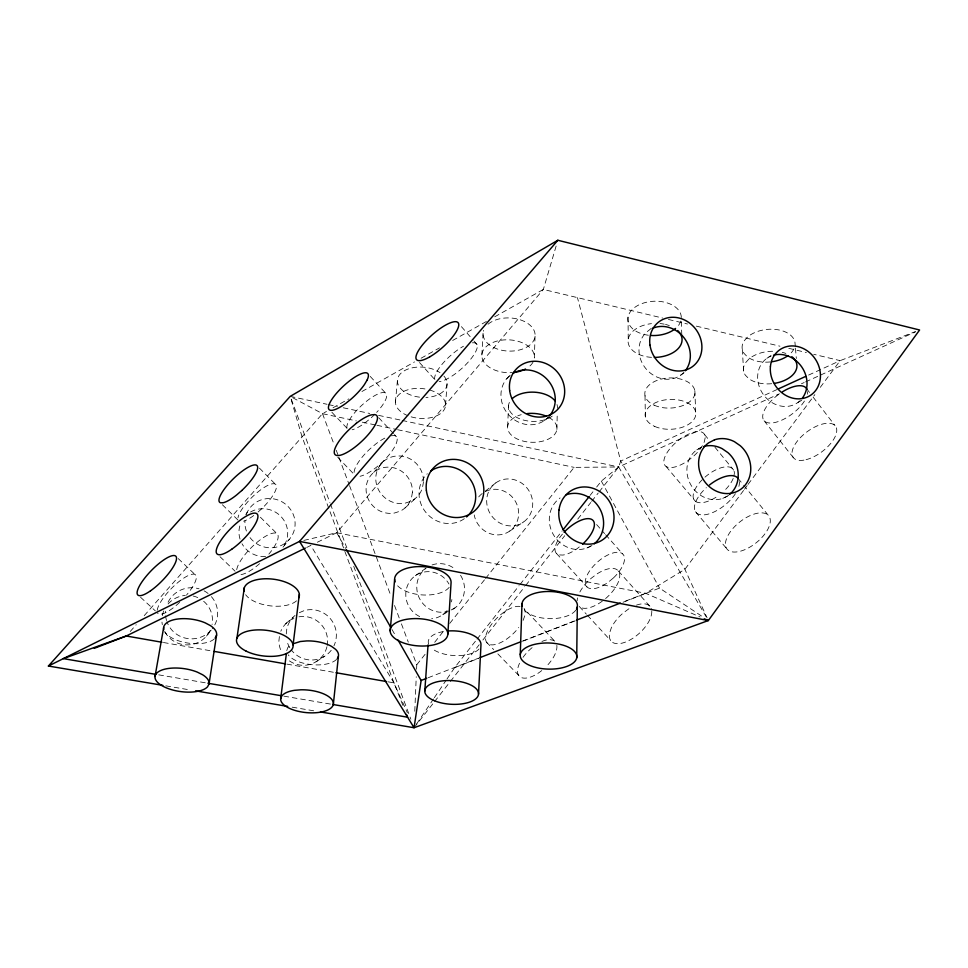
<?xml version="1.0" encoding="UTF-8"?>
<svg xmlns="http://www.w3.org/2000/svg" width="968" height="968" viewBox="0 0 968 968"><rect width="100%" height="100%" fill="white"/><g stroke="black" fill="none" stroke-linecap="round" stroke-linejoin="round"><path stroke-width="0.73" stroke-dasharray="4.84 3.63" d="M556.903 429.441L557.217 414.389M535.05 336.259L534.348 358.015A26.293 16.432 2.4 0 0 507.922 339.816A26.293 16.432 2.4 0 0 481.919 356.926A26.293 16.432 2.4 0 0 512.181 372.595M414.776 711.238L416.252 676.741M416.579 669.239L416.772 664.738L410.42 647.81M507.631 426.61L508.539 405.556M481.858 354.978L483.068 333.246M445.558 405.096L447.047 383.885M395.416 402.204L397.376 381.017M286.262 633.919L286.843 628.583A25.277 25.011 52.1 0 1 295.046 615.418M279.389 636.533L278.881 641.215A24.49 24.297 51.8 0 0 281.797 652.323M733.877 476.026L734.373 473.34A24.841 11.471 -38.9 0 0 712.182 471.864A24.841 11.471 -38.9 0 0 693.378 498.314A24.841 11.471 -38.9 0 0 718.631 495.471M556.14 246.053L543.338 289.444L336.695 532.739L317.25 542.286M286.758 650.593L287.762 647.616L290.485 644.99M599.144 491.865L618.673 466.963L620.718 461.046L577.436 297.624M523.131 620.379L524.801 615.708A25.241 11.253 -43.9 0 0 524.087 608.715L554.688 641.167M245.787 514.601L247.288 512.145M416.591 723.979L433.495 698.944M434.342 697.698L446.175 680.177M447.022 678.919L454.621 667.654L476.111 640.332M743.557 490.461L684.884 569.317L645.608 593.287L623.15 602.011M744.465 489.239L747.175 485.609M748.07 484.387L814.862 394.605M820.283 387.333L840.139 360.641L915.413 331.601M414.062 727.73L433.591 702.841M434.523 701.655L449.406 682.694M450.338 681.508L479.172 644.761M482.887 640.017L524.741 586.681M525.672 585.495L564.731 535.715M577.751 519.126L590.77 502.525M591.702 501.339L598.212 493.051M206.511 636.073L211.496 629.757A26.088 25.555 -1.8 0 1 166.956 621.819M477.055 639.134L519.102 585.664M520.034 584.478L562.093 531.009M590.129 495.362L592.936 491.792M596.663 487.037L601.346 481.096L618.673 466.963L779.446 393.782M416.772 664.738L426.198 652.916M434.68 642.28L444.094 630.47M449.757 623.38L484.617 579.65M485.561 578.465L574.133 467.375L618.673 466.963L706.059 616.652M282.995 547.174L289.347 539.345M130.244 631.475L136.234 624.687M144.232 615.636L322.513 413.687L326.458 411.473M373.648 472.469L383.546 461.409M506.784 378.645L511.068 374.374M405.048 507.922L415.913 497.963M285.681 623.815L293.123 617.197M258.105 511.963L260.876 509.555A26.003 7.502 -44.5 0 0 276.376 485.706A26.003 7.502 -44.5 0 0 257.04 492.712A26.003 7.502 -44.5 0 0 237.971 517.856M651.065 328.515L648.899 330.342A27.491 24.551 52.3 0 0 645.777 368.554A27.491 24.551 52.3 0 0 683.602 372.716M544.609 420.414L548.082 417.523M579.275 546.944L577.594 548.324A24.623 10.721 -41.8 0 1 562.832 555.063L559.153 554.906A24.623 10.721 -41.8 0 1 562.444 534.106M485.295 491.139L495.967 482.766M680.649 375.209L684.086 372.716M415.32 575.718L426.573 567.793M766.837 358.341L771.484 355.268M509.761 531.045L523.627 521.946A23.982 22.506 54.2 0 0 518.618 481.35A23.982 22.506 54.2 0 0 486.856 503.965A23.982 22.506 54.2 0 0 523.627 521.946M316.04 661.773L324.449 656.377M728.565 495.314A27.745 24.914 59.4 0 1 692.386 487.303A27.745 24.914 59.4 0 1 696.803 449.842L701.534 447.047M798.043 402.385L801.685 400.292M333.028 407.77L348.807 398.901M361.947 391.508L414.522 361.923M421.104 358.221L439.496 347.875M452.649 340.47L486.819 321.243M494.709 316.814L543.338 289.444L662.56 318.036M442.763 614.668L450.035 610.639M451.245 609.961L454.887 607.952M586.971 547.997L590.783 545.988M696.803 449.842L700.179 448.099M722.806 498.363L728.977 495.301M306.687 547.464L310.764 545.468L393.952 682.864L407.359 712.775M777.062 389.511L620.718 461.046L684.884 569.317L707.1 617.862M808.595 375.076L840.139 360.641L813.725 354.3M801.431 383.776L804.178 382.529M805.558 381.9L819.291 375.644M820.67 375.015L915.474 331.867M299.354 612.671L304.242 610.578A25.277 25.011 52.1 0 1 333.948 645.825M293.873 618.504L290.654 619.883A24.49 24.297 51.8 0 0 280.793 631.221M428.134 677.745L478.64 658.131M522.127 641.24L575.452 620.536M454.621 667.654L478.482 658.397M523.385 640.961L575.307 620.79M623.029 602.265L659.51 588.096L703.325 617.221M303.843 540.41L336.695 532.739L645.608 593.287L700.154 616.991M390.782 435.794L394.218 435.564A28.338 9.039 -43.2 0 1 388.616 455.408A28.338 9.039 -43.2 0 1 360.048 476.268M165.831 685.852L188.119 689.615M292.179 707.172L315.955 711.178M520.034 606.573L518.388 606.295A25.241 11.253 -43.9 0 0 490.957 625.134A25.241 11.253 -43.9 0 0 491.296 644.845A25.241 11.253 -43.9 0 0 518.739 627.47M158.716 674.853L206.402 682.972M283.89 696.161L331.588 704.268M163.435 642.51L211.024 650.847M286.879 664.121L334.468 672.445M388.011 681.811L393.952 682.864L403.233 706.216M292.796 397.763L322.513 413.687L356.357 420.911M362.25 422.169L375.487 424.988M376.963 425.303L396.081 429.393M397.558 429.707L574.133 467.375M290.219 396.372L327.039 404.285M328.515 404.6L337.348 406.499M343.241 407.77L369.752 413.469M378.585 415.369L400.679 420.112M402.156 420.427L618.673 466.963M668.428 319.452L687.51 324.026M696.307 326.131L779.966 346.205M788.775 348.311L806.38 352.534M140.554 597.256L155.364 610.905M178.221 558.596L195.899 575.355M219.978 556.673L235.091 571.229M222.374 504.739L238.213 520.3M260.392 517.227L277.356 534.046M259.412 468.101L276.062 484.895M486.481 642.159L493.716 649.613M497.854 653.884L518.533 675.204M337.759 457.332L353.695 473.957M331.891 412.283L348.383 429.719M378.754 417.74L393.468 433.555M394.448 434.608L396.408 436.713M370.236 376.419L386.474 394.073M579.288 606.464L586.354 614.148M587.37 615.237L610.602 640.465M556.552 553.514L586.983 586.923M419.483 362.528L435.322 380.17M618.419 571.047L650.29 606.706M596.615 524.559L604.601 533.574M605.605 534.699L622.593 553.865M461.421 326.652L473.122 340.07M474.102 341.196L477.03 344.548M695.544 511.806L726.714 548.674M666.081 466.455L695.544 501.436M704.607 434.608L709.302 440.331M714.928 447.204L733.683 470.121M738.064 478.398L742.722 484.073M743.654 485.21L768.81 515.908A26.68 13.249 -38.6 0 1 744.38 549.848A26.68 13.249 -38.6 0 1 730.441 531.614A26.68 13.249 -38.6 0 1 768.81 515.908M764.103 420.765L793.566 457.9M806.792 388.906L809.514 392.451M813.144 397.17L834.948 425.496M336.695 532.739L345.661 548.433M391.992 629.49L394.98 634.718M601.346 481.096L659.51 588.096M322.513 413.687L334.166 444.723M336.283 450.362L338.401 456.001M338.933 457.416L348.988 484.206M349.521 485.621L390.83 595.622M394.533 605.496L399.3 618.189M401.417 623.84L408.302 642.171M291.271 399.203L329.906 502.574M330.439 503.989L346.846 547.888M353.719 566.304L410.88 719.236M393.952 682.864L302.064 436.846L291.065 399.264M795.333 346.798L794.958 342.406A26.584 16.347 -5.8 0 0 775.9 329.471A26.584 16.347 -5.8 0 0 747.635 336.961L744.138 340.893A26.584 16.347 -5.8 0 0 744.053 353.417L747.441 356.889A26.584 16.347 -5.8 0 0 770.129 361.959M795.454 348.25L796.325 358.499M742.299 349.412L743.63 371.24M694.855 390.697L695.677 412.09M681.339 321.558L681.787 334.807M645.015 395.706L645.378 416.99M628.026 317.081L628.244 339.09M157.203 610.288A26.947 7.817 -45.8 0 1 187.235 576.057A26.947 7.817 -45.8 0 1 186.485 595.114M179.637 602.338A26.947 7.817 -45.8 0 1 157.469 612.853M253.749 515.52A26.003 7.502 -44.5 0 1 243.621 521.195M236.724 569.68A28.084 8.688 -45 0 1 268.148 534.868A28.084 8.688 -45 0 1 268.862 554.12M259.593 563.666A28.084 8.688 -45 0 1 239.265 574.508M354.094 472.384A28.338 9.039 -43.2 0 1 370.248 448.668L375.729 444.034A28.338 9.039 -43.2 0 1 386.353 437.367M472.408 342.829A27.6 8.543 -41.8 0 1 469.371 360.774A27.6 8.543 -41.8 0 1 439.145 381.646M434.838 379.601A27.6 8.543 -41.8 0 1 463.478 346.241M347.028 428.207A26.257 7.768 -42.9 0 1 369.098 399.288A26.257 7.768 -42.9 0 1 385.433 400.195L382.941 404.539A26.257 7.768 -42.9 0 1 376.673 412.356M374.785 414.34A26.257 7.768 -42.9 0 1 369.703 419.096L364.416 423.306A26.257 7.768 -42.9 0 1 352.134 429.768M464.325 518.715A29.197 27.673 49.5 0 1 425.956 512.52A29.197 27.673 49.5 0 1 427.299 473.751M591.956 545.504A28.641 26.584 58.6 0 1 554.47 536.393A28.641 26.584 58.6 0 1 560.073 497.951M549.63 415.792A28.399 26.16 48.5 0 1 508.757 414.933A28.399 26.16 48.5 0 1 511.866 374.084M533.005 362.177A26.293 16.432 2.4 0 1 527.923 367.574M429.683 389.995A25.132 14.968 4.9 0 1 443.356 410.856A25.132 14.968 4.9 0 1 409.161 416.192M408.024 415.768A25.132 14.968 4.9 0 1 397.352 396.396A25.132 14.968 4.9 0 1 427.166 389.354M548.711 417.341A24.696 14.472 1.7 0 1 548.505 439.048A24.696 14.472 1.7 0 1 511.794 435.503A24.696 14.472 1.7 0 1 521.22 414.679M651.512 357.349A27.019 17 -2.4 0 1 628.063 341.099A27.019 17 -2.4 0 1 651.464 323.639M660.019 323.554A27.019 17 -2.4 0 1 664.181 324.159M665.512 324.449A27.019 17 -2.4 0 1 669.336 325.599M771.714 383.703A26.85 16.202 -5.5 0 1 748.808 378.657L745.384 375.221A26.85 16.202 -5.5 0 1 745.493 362.806L749.026 358.91A26.85 16.202 -5.5 0 1 774.146 351.275M782.229 352.34A26.85 16.202 -5.5 0 1 785.883 353.465M799.955 400.8A26.995 23.631 56.7 0 1 762.397 393.141A26.995 23.631 56.7 0 1 771.181 355.97M556.842 645.354A24.914 11.797 -44 0 1 556.636 649.395L555.087 654.102A24.914 11.797 -44 0 1 545.698 667.085M541.765 670.582A24.914 11.797 -44 0 1 521.812 677.733A24.914 11.797 -44 0 1 519.526 663.274M523.023 657.332A24.914 11.797 -44 0 1 532.594 647.241M541.923 641.481A24.914 11.797 -44 0 1 549.836 639.606L553.309 640.296A24.914 11.797 -44 0 1 555.039 641.469M733.212 478.458A24.841 11.471 -38.9 0 1 723.725 491.308M807.554 391.629A26.656 11.882 -37.1 0 1 807.348 394.218M804.432 401.067A26.656 11.882 -37.1 0 1 767.321 422.653A26.656 11.882 -37.1 0 1 779.058 394.097M739.322 481.592A27.056 12.657 -39 0 1 737.822 489.336M735.438 493.68A27.056 12.657 -39 0 1 700.142 514.673A27.056 12.657 -39 0 1 706.337 487.666M485.391 491.538A23.28 21.925 54.3 0 1 516.9 504.437A23.28 21.925 54.3 0 1 502.658 534.288A23.28 21.925 54.3 0 1 474.223 514.94M478.724 496.899A23.28 21.925 54.3 0 1 482.923 493.002M246.283 514.504A25.253 24.49 26.3 0 1 282.971 502.38A25.253 24.49 26.3 0 1 288.367 540.41A25.253 24.49 26.3 0 1 249.454 536.829M246.404 531.033A25.253 24.49 26.3 0 1 244.964 520.796M250.518 512.024A24.478 23.789 24.8 0 1 281.289 516.851A24.478 23.789 24.8 0 1 282.862 547.331M265.583 556.479A24.478 23.789 24.8 0 1 242.024 543.762M240.028 539.103A24.478 23.789 24.8 0 1 240.778 523.095M211.399 596.663A26.088 25.555 -1.8 0 1 212.343 628.716M166.532 620.548A26.088 25.555 -1.8 0 1 165.552 611.231M168.069 602.205A26.088 25.555 -1.8 0 1 199.045 588.798M204.054 590.831A26.088 25.555 -1.8 0 1 208.519 593.844M210.068 630.64A25.289 24.769 -4.2 0 1 164.366 630.833M162.322 624.663A25.289 24.769 -4.2 0 1 161.983 622.085M162.358 615.6A25.289 24.769 -4.2 0 1 163.894 610.614M168.069 604.008A25.289 24.769 -4.2 0 1 185.336 595.441M193.189 596.046A25.289 24.769 -4.2 0 1 198.15 597.776M203.655 601.273A25.289 24.769 -4.2 0 1 212.077 624.493M336.537 659.402A25.991 11.773 5.9 0 1 311.817 664.665A25.991 11.773 5.9 0 1 288.149 654.755M214.255 638.977A26.741 12.076 8.1 0 1 188.349 643.127A26.741 12.076 8.1 0 1 164.754 631.862M296.523 600.838A27.89 13.419 7 0 1 270.205 605.847A27.89 13.419 7 0 1 245.654 594.727M479.051 648.984A26.402 12.318 3.4 0 1 456.315 655.614A26.402 12.318 3.4 0 1 431.655 648.233M428.618 644.083A26.402 12.318 3.4 0 1 445.607 631.221M575.742 610.264A27.757 13.576 1.5 0 1 551.228 618.661A27.757 13.576 1.5 0 1 524.837 610.626M449.188 587.334A28.29 14.121 4.1 0 1 421.479 594.872A28.29 14.121 4.1 0 1 395.646 583.135M488.029 324.232A26.039 16.577 2.4 0 1 531.178 326.301A26.039 16.577 2.4 0 1 513.524 350.973A26.039 16.577 2.4 0 1 483.637 330.391M552.208 416.143A24.466 14.617 1.6 0 1 521.462 419.459A24.466 14.617 1.6 0 1 509.7 401.817M557.011 404.539A24.466 14.617 1.6 0 1 557.35 408.363M443.937 376.08A24.902 15.113 5 0 1 425.932 397.424M419.543 397.158A24.902 15.113 5 0 1 399.893 374.374A24.902 15.113 5 0 1 440.029 372.668M648.366 335.231A26.753 17.146 -2.6 0 1 629.527 313.051A26.753 17.146 -2.6 0 1 666.928 302.827A26.753 17.146 -2.6 0 1 676.608 327.511M793.966 348.843A26.584 16.347 -5.8 0 1 789.126 354.772M447.119 610.53A23.837 22.966 59.3 0 1 431.583 618.782M419.676 616.568A23.837 22.966 59.3 0 1 411.618 579.009A23.837 22.966 59.3 0 1 448.971 584.006M451.887 599.507A23.837 22.966 59.3 0 1 451.403 601.902M326.942 646.745A24.49 24.297 51.8 0 1 288.391 660.14M298.955 616.822A24.49 24.297 51.8 0 1 327.208 645.499M636.436 605.133A26.088 12.947 -42 0 1 651.645 609.973M651.779 611.292A26.088 12.947 -42 0 1 629.031 640.489A26.088 12.947 -42 0 1 609.646 632.842L611.28 628.002A26.088 12.947 -42 0 1 622.981 613.168L628.293 609.211A26.088 12.947 -42 0 1 631.584 607.275M449.442 610.844A24.575 23.607 59 0 1 420.039 599.482A24.575 23.607 59 0 1 425.593 568.531M432.043 564.961A24.575 23.607 59 0 1 455.553 569.511M460.55 575.282A24.575 23.607 59 0 1 451.705 609.876M331.225 650.278A25.277 25.011 52.1 0 1 291.295 649.927M289.807 647.737A25.277 25.011 52.1 0 1 287.133 641.663M605.581 598.587A26.439 12.366 -42.1 0 0 619.29 572.669A26.439 12.366 -42.1 0 0 596.639 574.169L591.291 578.211A26.439 12.366 -42.1 0 0 579.312 593.106M602.302 601.176A26.439 12.366 -42.1 0 1 580.74 607.493M577.158 600.789A26.439 12.366 -42.1 0 1 577.557 597.909M423.488 481.81L422.447 487.86A24.418 23.244 43.9 0 1 410.831 501.315L404.987 503.215A24.418 23.244 43.9 0 1 376.007 481.895A24.418 23.244 43.9 0 1 398.429 455.94A24.418 23.244 43.9 0 1 423.488 481.81M412.441 492.216L411.424 498.096A23.692 22.627 43.5 0 1 400.111 511.189L394.436 513.028A23.692 22.627 43.5 0 1 366.291 492.373A23.692 22.627 43.5 0 1 388.12 467.133A23.692 22.627 43.5 0 1 412.441 492.216M705.188 437.742L704.341 441.698A25.168 10.95 -39.2 0 1 694.177 455.662L689.034 459.897A25.168 10.95 -39.2 0 1 664.024 463.454A25.168 10.95 -39.2 0 1 683.323 436.979A25.168 10.95 -39.2 0 1 705.188 437.742M613.155 578.186L608.194 582.264A24.321 11.241 -41.7 0 1 593.408 588.689L589.669 588.411A24.321 11.241 -41.7 0 1 593.832 565.639A24.321 11.241 -41.7 0 1 621.964 553.394A24.321 11.241 -41.7 0 1 613.155 578.186M654.61 426.38A25.349 14.919 -2.2 0 0 695.532 415.998A25.349 14.919 -2.2 0 0 661.338 400.655A25.349 14.919 -2.2 0 0 654.61 426.38M806.078 459.679A26.305 12.439 -36.6 0 0 836.534 428.364A26.305 12.439 -36.6 0 0 800.536 437.463A26.305 12.439 -36.6 0 0 806.078 459.679M654.174 405.181A25.12 15.077 -2.4 0 0 694.709 394.641A25.12 15.077 -2.4 0 0 660.805 379.19A25.12 15.077 -2.4 0 0 654.174 405.181"/><path stroke-width="1.45" d="M576.722 657.853A28.326 13.068 1.6 0 0 536.599 643.938A28.326 13.068 1.6 0 0 532.231 666.383A28.326 13.068 1.6 0 0 576.722 657.853L577.315 606.851M520.252 654.67L521.982 603.705M478.519 694.141A26.91 11.834 3.3 0 0 439.061 681.399A26.91 11.834 3.3 0 0 437.403 701.836A26.91 11.834 3.3 0 0 478.519 694.141L480.963 644.894A26.402 12.318 3.4 0 0 448.281 630.967M447.833 634.161L451.076 582.639A28.29 14.121 4.1 0 0 420.536 566.582A28.29 14.121 4.1 0 0 395.101 581.913M424.783 691.128L428.05 644.906M390.189 630.894L394.617 579.433M333.379 703.954L338.498 655.566A25.991 11.773 5.9 0 0 335.606 649.346L331.709 646.479A25.991 11.773 5.9 0 0 306.687 640.925L300.286 641.518L292.626 643.95M293.074 644.918L299.342 594.279M280.647 699.017L281.652 696.161A26.487 11.301 5.7 0 1 294.357 690.341L300.879 689.797A26.487 11.301 5.7 0 1 333.101 701.727A26.487 11.301 5.7 0 1 308.84 712.787A26.487 11.301 5.7 0 1 280.647 699.017L286.383 653.521M236.906 638.36L244.335 587.649M397.969 639.945L421.128 680.468L414.062 727.73L320.42 711.94M209.028 683.989A27.261 11.604 7.7 0 0 202.59 674.744L197.278 672.107A27.261 11.604 7.7 0 0 158.449 671.731A27.261 11.604 7.7 0 0 170.888 689.482A27.261 11.604 7.7 0 0 207.563 686.796L209.028 683.989L216.578 635.165A26.741 12.076 8.1 0 0 210.346 625.57L205.156 622.835A26.741 12.076 8.1 0 0 176.394 619.217A26.741 12.076 8.1 0 0 163.81 629.684M155.025 676.499L163.653 627.542M215.126 638.094L216.578 635.165M563.025 529.823L589.197 496.548M704.244 618.77L708.334 620.548L299.56 541.402L414.062 727.73L708.334 620.548L919.6 329.991L557.846 240.27L299.56 541.402L48.4 666.032L162.854 685.344M48.4 666.032L290.219 396.372L557.846 240.27M305.331 548.13L126.251 636L94.271 648.342M778.429 388.882L805.86 376.322M421.128 680.468L426.731 678.29M480.043 657.587L520.736 641.784M576.855 619.992L620.343 603.1M195.56 690.862L287.714 706.41M155.727 674.345L63.331 658.627L126.251 636L161.946 642.256M207.89 683.226L280.914 695.653M333.077 704.522L407.589 717.203L406.499 714.457M214.001 651.367L285.391 663.854M335.956 672.712L386.522 681.557M346.411 549.739L390.491 626.877M430.687 471.017A29.197 27.673 49.5 0 1 469.25 478.023A29.197 27.673 49.5 0 1 466.6 516.924M566.232 494.769A28.641 26.584 58.6 0 1 599.615 508.394A28.641 26.584 58.6 0 1 594.195 543.871M513.028 373.358A28.399 26.16 48.5 0 1 547.948 380.291A28.399 26.16 48.5 0 1 549.63 415.792M525.527 369.014A26.293 16.432 2.4 0 1 513.512 372.486M527.379 413.554A24.696 14.472 1.7 0 1 546.134 416.119M677.685 330.536A27.019 17 -2.4 0 1 678.616 348.117A27.019 17 -2.4 0 1 654.295 357.422M791.872 356.732A26.85 16.202 -5.5 0 1 774.448 383.352M773.529 355.183A26.995 23.631 56.7 0 1 801.879 367.15A26.995 23.631 56.7 0 1 802.448 398.017M652.263 328.454A27.491 24.551 52.3 0 1 683.989 337.723A27.491 24.551 52.3 0 1 685.308 370.792M703.821 446.478A27.745 24.914 59.4 0 1 722.164 448.656L727.972 452.661A27.745 24.914 59.4 0 1 729.582 494.503M564.102 532.267A24.623 10.721 -41.8 0 1 592.065 519.635A24.623 10.721 -41.8 0 1 582.615 544.185M782.459 391.81A26.656 11.882 -37.1 0 1 807.058 389.451M709.52 484.968A27.056 12.657 -39 0 1 738.064 478.398M338.292 656.57A25.991 11.773 5.9 0 1 337.312 658.494M244.057 591.145A27.89 13.419 7 0 1 273.145 579.166A27.89 13.419 7 0 1 298.846 597.74M522.115 606.077A27.757 13.576 1.5 0 1 551.748 591.569A27.757 13.576 1.5 0 1 576.468 609.162M512.471 398.405A24.466 14.617 1.6 0 1 534.566 392.197A24.466 14.617 1.6 0 1 555.027 400.861M675.579 328.442A26.753 17.146 -2.6 0 1 651.077 335.485M788 355.631A26.584 16.347 -5.8 0 1 771.484 361.802M367.017 380.218L364.44 384.538A26.439 7.393 -42.9 0 1 351.045 399.131L345.745 403.39A26.439 7.393 -42.9 0 1 328.878 405.168A26.439 7.393 -42.9 0 1 354.252 377.52A26.439 7.393 -42.9 0 1 367.017 380.218M241.746 490.534L236.615 494.975A26.184 7.139 -44.4 0 1 223.354 502.694L220.668 502.815A26.184 7.139 -44.4 0 1 231.824 480.309A26.184 7.139 -44.4 0 1 257.04 465.62A26.184 7.139 -44.4 0 1 241.746 490.534M356.284 423.355L350.767 428.037A28.544 8.615 -43.2 0 0 335.412 454.912A28.544 8.615 -43.2 0 0 364.754 438.383A28.544 8.615 -43.2 0 0 374.676 414.57L371.301 414.885A28.544 8.615 -43.2 0 0 356.284 423.355M714.505 439.823L708.636 442.848A28.254 25.289 59.3 0 0 705.611 482.814A28.254 25.289 59.3 0 0 744.114 486.347A28.254 25.289 59.3 0 0 740.302 445.752L734.397 441.662A28.254 25.289 59.3 0 0 714.505 439.823M150.536 590.807A27.14 7.442 -45.6 0 0 176.14 556.624A27.14 7.442 -45.6 0 0 143.772 579.336A27.14 7.442 -45.6 0 0 150.536 590.807M231.715 549.255A28.29 8.276 -44.9 0 0 257.21 514.068A28.29 8.276 -44.9 0 0 222.253 538.45A28.29 8.276 -44.9 0 0 231.715 549.255M429.671 356.902A27.806 8.143 -41.8 0 0 458.493 323.3A27.806 8.143 -41.8 0 0 423.875 343.253A27.806 8.143 -41.8 0 0 429.671 356.902M426.368 490.34A29.766 28.157 49.5 0 0 472.299 512.665A29.766 28.157 49.5 0 0 466.346 462.377A29.766 28.157 49.5 0 0 426.368 490.34M558.984 510.075A29.185 27.019 58.6 0 0 597.135 542.625A29.185 27.019 58.6 0 0 603.064 493.982A29.185 27.019 58.6 0 0 558.984 510.075M509.652 390.467A28.931 26.572 48.6 0 0 553.865 412.683A28.931 26.572 48.6 0 0 547.634 364.367A28.931 26.572 48.6 0 0 509.652 390.467M770.407 366.642A27.479 23.97 56.7 0 0 805.836 397.642A27.479 23.97 56.7 0 0 809.901 352.896A27.479 23.97 56.7 0 0 770.407 366.642M650 345.165A27.987 24.914 52.3 0 0 692.096 366.896A27.987 24.914 52.3 0 0 685.332 320.372A27.987 24.914 52.3 0 0 650 345.165M246.174 651.149A28.459 12.911 6.8 0 0 292.59 648.245A28.459 12.911 6.8 0 0 255.697 629.974A28.459 12.911 6.8 0 0 246.174 651.149M398.259 640.635A28.883 13.6 4.1 0 0 446.708 637.61A28.883 13.6 4.1 0 0 412.065 618.697A28.883 13.6 4.1 0 0 398.259 640.635"/></g></svg>
